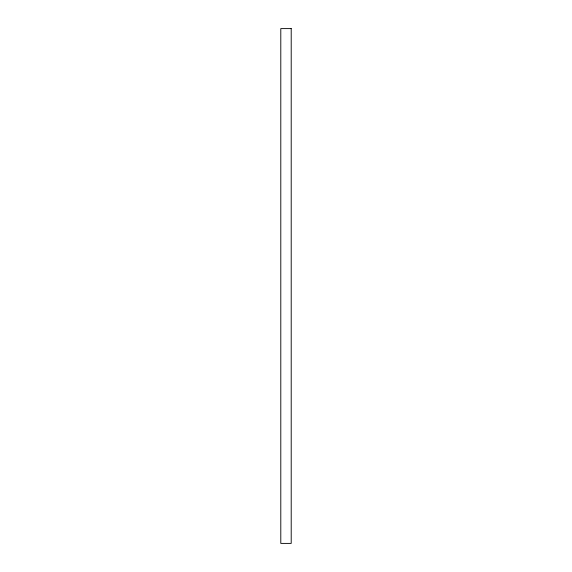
<?xml version="1.0" encoding="UTF-8"?>
<svg xmlns="http://www.w3.org/2000/svg" width="572" height="572" viewBox="0 0 572 572"><rect width="100%" height="100%" fill="white"/><g stroke="black" fill="none" stroke-linecap="round" stroke-linejoin="round"><path stroke-width="0.86" d="M291.205 28.6L280.795 28.6L280.795 543.4L291.205 543.4L291.205 28.6"/></g></svg>
